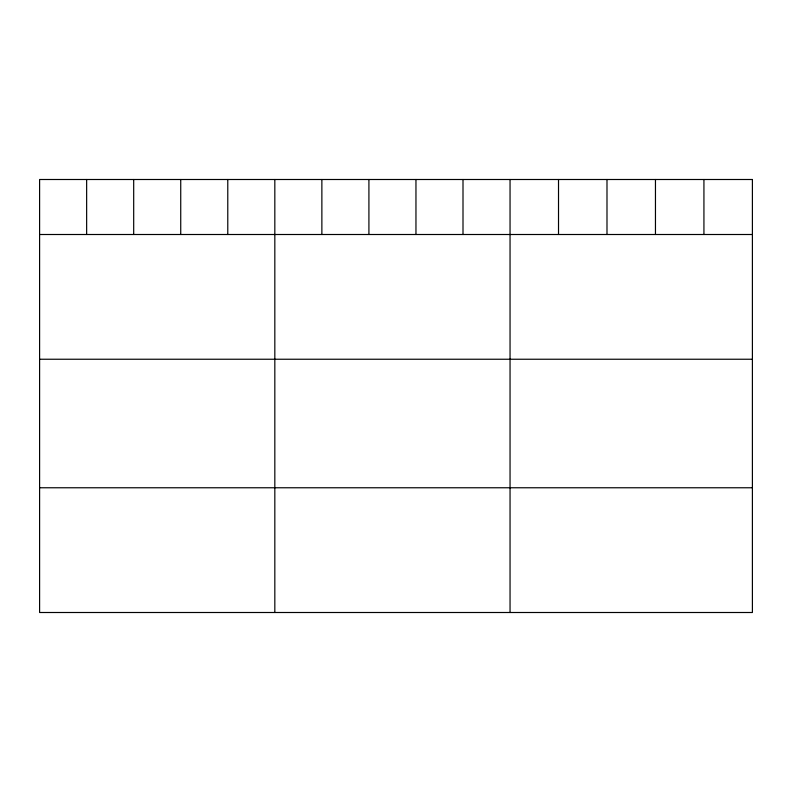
<?xml version="1.0" encoding="UTF-8"?>
<svg xmlns="http://www.w3.org/2000/svg" width="792" height="792" viewBox="0 0 792 792"><rect width="100%" height="100%" fill="white"/><g stroke="black" fill="none" stroke-linecap="round" stroke-linejoin="round"><path stroke-width="1.19" d="M39.6 234.501L752.4 234.501M39.6 359.241L752.4 359.241M39.6 487.763L752.4 487.763M703.93 179.497L703.93 234.501M655.459 179.497L655.459 234.501M606.989 179.497L606.989 234.501M558.518 179.497L558.518 234.501M510.048 179.497L510.048 612.503M463.003 179.497L463.003 234.501M415.958 179.497L415.958 234.501M368.914 179.497L368.914 234.501M321.869 179.497L321.869 234.501M274.824 179.497L274.824 612.503M227.779 179.497L227.779 234.501M180.734 179.497L180.734 234.501M133.69 179.497L133.69 234.501M86.645 179.497L86.645 234.501M752.4 179.497L39.6 179.497L39.6 612.503L752.4 612.503L752.4 179.497"/></g></svg>
